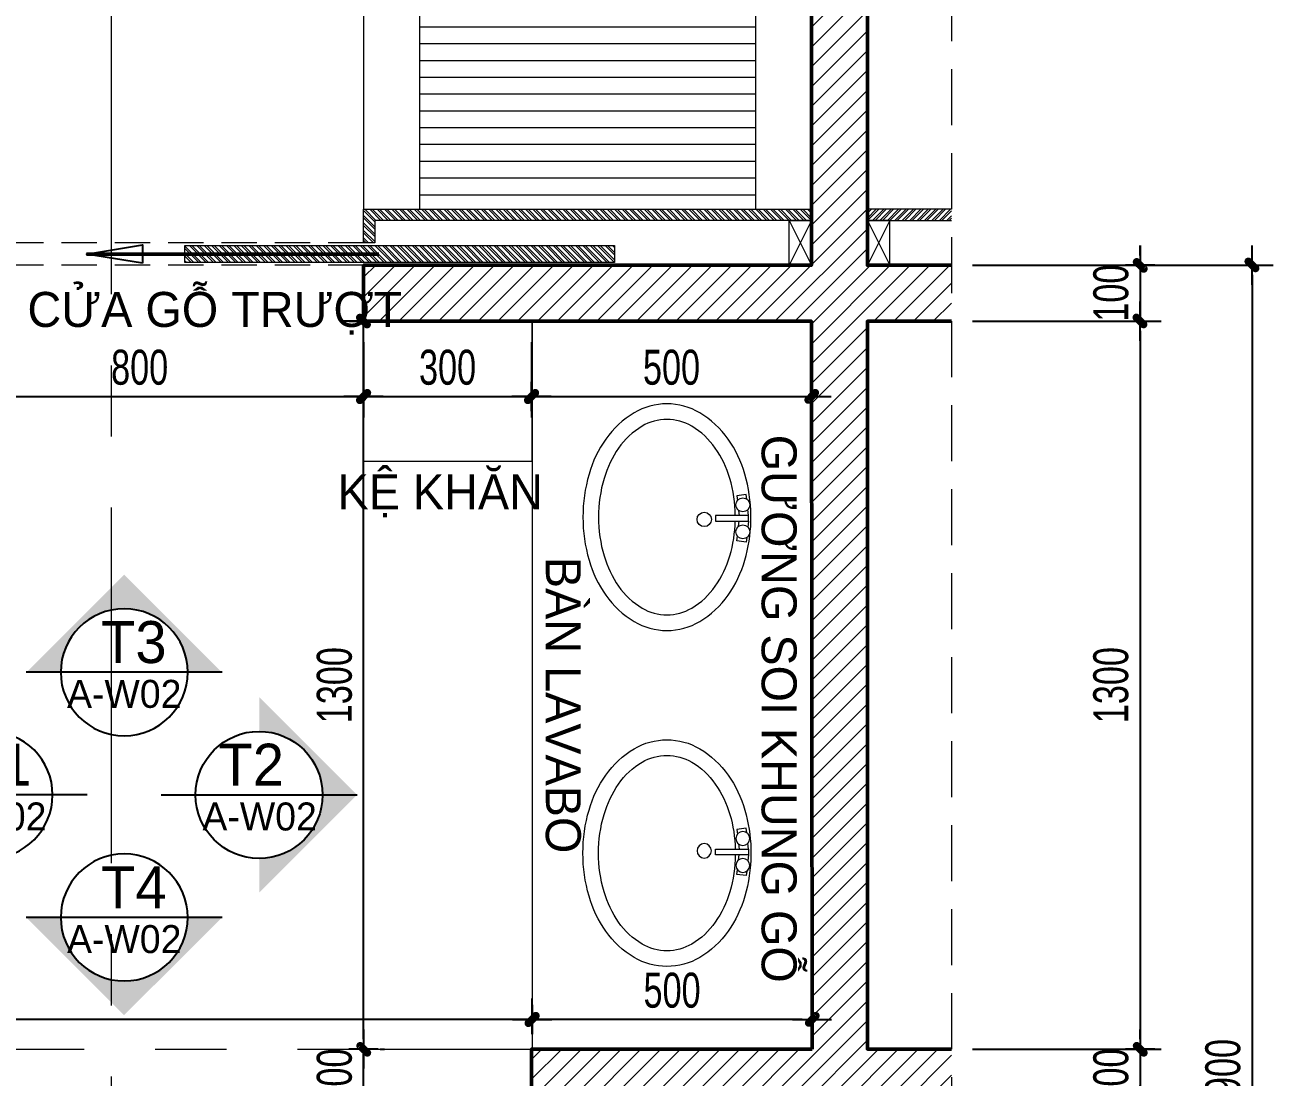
# Model space of a CAD drawing. Header units: inches. Extents: x 88947 to 296847, y 35049 to 161062.
# Drawn here: x 210257 to 212486, y 52364 to 54243 of the extents above; entities that cross this region are included whole.
import ezdxf
from ezdxf.enums import TextEntityAlignment as Align

# ---------------------------------------------------------------- set-up
doc = ezdxf.new("R2010")
doc.units = ezdxf.units.IN
doc.header["$MEASUREMENT"] = 0
doc.header["$PDMODE"] = 1
for name, pattern in [('ACAD_ISO03W100', [30, 12, -18]), ('CENTER', [50.8, 31.75, -6.35, 6.35, -6.35]), ('DASHED', [0.75, 0.5, -0.25]), ('DASHED2', [9.525, 6.35, -3.175])]:
    doc.linetypes.add(name, pattern=pattern)
doc.layers.add('3', color=8, linetype='Continuous')
for name, color, linetype, lineweight in [('A-Dims', 145, 'Continuous', 25), ('A-Text', 30, 'Continuous', 9), ('DIM', 7, 'Continuous', 25), ('HACTH', 8, 'Continuous', 5), ('KHUNG 2', 144, 'Continuous', 18), ('mb$0$CUA', 42, 'Continuous', 20), ('mb$0$HATCH', 69, 'Continuous', 15), ('net dam', 2, 'Continuous', 25), ('TRUC', 252, 'ACAD_ISO03W100', 13), ('TUONG', 4, 'Continuous', 50), ('vdung', 56, 'Continuous', 9)]:
    doc.layers.add(name, color=color, linetype=linetype, lineweight=lineweight)
doc.styles.add('avo', font='VAVON.TTF')
doc.styles.add('AVO-B', font='VAVOB.TTF')
doc.styles.add('FRANKO', font='VFRANKO.TTF')
doc.styles.add('VNI-HELVE-CONDENSE', font='VNARIAL.TTF', dxfattribs={"width": 0.7})
doc.dimstyles.new('TAS-50', dxfattribs={"dimscale": 25, "dimtxt": 2.5, "dimasz": 0.7, "dimexe": 1.5, "dimexo": 1.5, "dimgap": 0.8, "dimtad": 1, "dimdec": 0, "dimzin": 3, "dimdsep": 46, "dimtxsty": 'VNI-HELVE-CONDENSE', "dimblk": 'TICK', "dimcen": 2.5, "dimclrt": 71, "dimazin": 2, "dimtfac": 0.75, "dimtdec": 0, "dimtix": 1, "dimtmove": 2, "dimatfit": 2, "dimldrblk": 'TICK123', "dimfxl": 1.5, "dimtolj": 1, "dimtzin": 0, "dimarcsym": 0})
doc.dimstyles.new('TL100', dxfattribs={"dimscale": 0, "dimtxt": 250, "dimasz": 200, "dimexe": 100, "dimexo": 100, "dimgap": 100, "dimtad": 1, "dimdec": 0, "dimzin": 0, "dimdsep": 46, "dimtxsty": 'VNI-HELVE-CONDENSE', "dimblk": 'ARCHTICK', "dimcen": -6, "dimdle": 10, "dimclrd": 253, "dimclre": 256, "dimclrt": 256, "dimadec": 0, "dimazin": 0, "dimtfac": 0.005, "dimtdec": 0, "dimtix": 1, "dimtmove": 2, "dimatfit": 3, "dimldrblk": 'CLOSEDBLANK', "dimfxl": 1, "dimtolj": 1, "dimtzin": 0, "dimlwd": -1, "dimarcsym": 0})

# ---------------------------------------------------------------- blocks, each defined once
blk = doc.blocks.new('_ArchTick')
at = {"color": 0, "linetype": 'ByBlock', "const_width": 0.15}
blk.add_lwpolyline([(-0.5, -0.5), (0.5, 0.5)], dxfattribs=at)
blk = doc.blocks.new('A$C48347C53')
at = {"layer": 'HACTH'}
h = blk.add_hatch(dxfattribs=at)
h.set_pattern_fill('_USER', color=256, scale=30, style=0, pattern_type=0)
h.set_pattern_definition([(0, (-500, 0), (0, 30), [])])
h.paths.add_polyline_path([(-700.1, 500), (-700.1, 0), (-99.9, 0), (-99.9, 500)])
blk.add_lwpolyline([(-800, 0), (0, 0), (0, 500), (-800, 500)], close=True)
for points in [[(-700.1, 500), (-700.1, 0)], [(-99.9, 500), (-99.9, 0)]]:
    blk.add_lwpolyline(points)
blk = doc.blocks.new('C DDFFG')
for p, q in [((1786522.2, 1255885.8), (1786522.2, 1255963.2)), ((1786522.2, 1255963.2), (1786535, 1255963.2)), ((1786535, 1255963.2), (1786535, 1255885.8)), ((1786473.1, 1255891.7), (1786475.7, 1255913.5)), ((1786483.7, 1255890.4), (1786473.1, 1255891.7)), ((1786475.7, 1255913.5), (1786486.7, 1255912.2)), ((1786510, 1255909.4), (1786522.2, 1255907.9)), ((1786547.3, 1255909.4), (1786535, 1255907.9)), ((1786581.5, 1255913.5), (1786570.5, 1255912.2)), ((1786573.6, 1255890.4), (1786584.2, 1255891.7)), ((1786584.2, 1255891.7), (1786581.5, 1255913.5)), ((1786522.2, 1255885.8), (1786507.8, 1255887.5)), ((1786536.1, 1255880.6), (1786521.8, 1255880.4)), ((1786535, 1255885.8), (1786522.2, 1255885.8)), ((1786535, 1255885.8), (1786549.4, 1255887.5))]:
    blk.add_line(p, q)
at = {"extrusion": (0, 0, -1)}
for centre, major_axis, start_param, end_param in [((1786525.9, 1255911.7), (-256.6, 256.6), 0.503187, 0.785398), ((1786525.9, 1255911.7), (-256.6, -256.6), 2.356194, 2.638405), ((1786502.2, 1255993.2), (-196.6, 196.6), 0.174672, 0.503187), ((1786549.5, 1255993.2), (-196.6, -196.6), 2.638405, 2.96692), ((1786466.1, 1256044.9), (-152, -152), 1.319717, 1.745469), ((1786502.2, 1255993.2), (-170.6, -170.6), 1.745469, 2.073984), ((1786525.9, 1255911.7), (-230.7, 230.7), 0.503187, 0.785398), ((1786525.9, 1255911.7), (-230.7, -230.7), 2.356194, 2.638405), ((1786549.5, 1255993.2), (-170.6, 170.6), 1.067609, 1.396124), ((1786585.7, 1256044.9), (-152, 152), 1.396124, 1.821875), ((1786466.1, 1256044.9), (-126.1, 126.1), -0.251079, 0.174672), ((1786585.7, 1256044.9), (-126.1, -126.1), 2.96692, 3.392672), ((1786410.9, 1256077.5), (-106.7, 106.7), -0.785398, -0.251079), ((1786640.8, 1256077.5), (-106.7, 106.7), 1.821875, 2.356194), ((1786410.9, 1256077.5), (-80.8, 80.8), -0.785398, -0.251079), ((1786640.8, 1256077.5), (-80.8, 80.8), 1.821875, 2.356194), ((1786410.9, 1256077.5), (-106.7, 106.7), -1.319717, -0.785398), ((1786410.9, 1256077.5), (-80.8, -80.8), 0.251079, 0.785398), ((1786640.8, 1256077.5), (-80.8, 80.8), 2.356194, 2.890514), ((1786640.8, 1256077.5), (-106.7, -106.7), 3.926991, 4.46131), ((1786466.1, 1256110.1), (-126.1, 126.1), 4.537717, 4.963468), ((1786585.7, 1256110.1), (-126.1, -126.1), 4.46131, 4.887061), ((1786466.1, 1256110.1), (-152, 152), 4.537717, 4.963468), ((1786531.2, 1255990), (-11.9, 11.9), -0.785398, 5.497787), ((1786585.7, 1256110.1), (-152, -152), 4.46131, 4.887061), ((1786502.2, 1256161.8), (-170.6, 170.6), 4.209202, 4.537717), ((1786549.5, 1256161.8), (-170.6, -170.6), 4.887061, 5.215576), ((1786502.2, 1256161.8), (-196.6, 196.6), 4.209202, 4.537717), ((1786525.9, 1256243.3), (-230.7, -230.7), 5.508997, 5.779998), ((1786525.9, 1256243.3), (-230.7, -230.7), 5.215576, 5.46972), ((1786549.5, 1256161.8), (-196.6, -196.6), 4.887061, 5.215576), ((1786525.9, 1256243.3), (-256.6, -256.6), 5.508997, 5.779998), ((1786497, 1255899.6), (-11.5, -11.5), 0.785398, 7.068583), ((1786525.9, 1256243.3), (-256.6, -256.6), 5.215576, 5.46972), ((1786560.2, 1255899.6), (-11.5, -11.5), 0.785398, 7.068583)]:
    blk.add_ellipse(centre, major_axis=major_axis, ratio=1, start_param=start_param, end_param=end_param, dxfattribs=at)
blk = doc.blocks.new('A$C6A8A57FC')
at = {"layer": '3'}
blk.add_line((0, 486), (1501.9, 486), dxfattribs=at)
blk.add_circle((750.9, 486), 486, dxfattribs=at)
at = {"style": 'avo'}
for tag, height, p in [('LC-A', 240, (735.3, 600.2)), ('A-701', 200, (765.8, 213.3))]:
    blk.add_attdef(tag, text='', height=height, dxfattribs=at).set_placement(p, align=Align.CENTER)
blk = doc.blocks.new('TICK')
at = {"layer": 'A-Dims', "color": 1}
for p, q in [((0, 1.5), (0, -1.5)), ((-2, 0), (2, 0))]:
    blk.add_line(p, q, dxfattribs=at)
at = {"layer": 'A-Dims', "color": 1, "const_width": 0.788}
blk.add_lwpolyline([(-0.33, -0.35), (0.38, 0.38)], dxfattribs=at)
at = {"layer": 'A-Dims', "color": 1, "const_width": 0.394}
for points in [[(0.24, 0.52, -0.414214), (0.52, 0.52, -1)], [(0.52, 0.52, -0.414214), (0.52, 0.24, -1)], [(-0.47, -0.21, 0.414214), (-0.47, -0.49, 1)], [(-0.47, -0.49, 0.414214), (-0.19, -0.49, 1)]]:
    blk.add_lwpolyline(points, format="xyb", dxfattribs=at)
blk = doc.blocks.new('*D4196')
at = {"layer": 'Defpoints', "color": 0}
for p in [(210854.3, 52414.1), (210862, 52414.1), (210854.3, 52314.1)]:
    blk.add_point(p, dxfattribs=at)
at = {"layer": 'DIM', "color": 0, "lineweight": -2}
for p, q in [((210862, 52431.6), (210862, 52449.1)), ((210862, 52314.1), (210862, 52414.1)), ((210891.8, 52414.1), (210899.5, 52414.1)), ((210891.8, 52314.1), (210899.5, 52314.1)), ((210862, 52296.6), (210862, 52279.1))]:
    blk.add_line(p, q, dxfattribs=at)
at = {"layer": 'DIM', "color": 0, "lineweight": -2, "xscale": 17.5, "yscale": 17.5, "zscale": 17.5}
for p, rotation in [((210862, 52414.1), 270), ((210862, 52314.1), 90)]:
    blk.add_blockref('TICK', p, dxfattribs=dict(at, rotation=rotation))
at = {"layer": 'DIM', "color": 71, "insert": (210810.1, 52364.1), "char_height": 62.5, "attachment_point": 5, "rotation": 90, "style": 'VNI-HELVE-CONDENSE'}
blk.add_mtext('\\A1;100', dxfattribs=at)
blk = doc.blocks.new('TICK123')
at = {"layer": 'A-Dims', "color": 1}
blk.add_lwpolyline([(0.05, 0, 0, 0.84, 0), (-2.11, 0, 8.4, 8.4, 0)], format="xyseb", dxfattribs=at)
blk = doc.blocks.new('*D4197')
at = {"layer": 'Defpoints', "color": 0}
for p in [(210862, 53713.9), (211163, 53713.9), (210854.3, 52414.1)]:
    blk.add_point(p, dxfattribs=at)
at = {"layer": 'DIM', "color": 0, "lineweight": -2}
for p, q in [((211125.5, 53713.9), (210824.5, 53713.9)), ((210862, 52431.6), (210862, 53696.4)), ((210891.8, 52414.1), (210899.5, 52414.1))]:
    blk.add_line(p, q, dxfattribs=at)
at = {"layer": 'DIM', "color": 0, "lineweight": -2, "xscale": 17.5, "yscale": 17.5, "zscale": 17.5}
for p, rotation in [((210862, 53713.9), 90), ((210862, 52414.1), 270)]:
    blk.add_blockref('TICK', p, dxfattribs=dict(at, rotation=rotation))
at = {"layer": 'DIM', "color": 71, "insert": (210810.1, 53064), "char_height": 62.5, "attachment_point": 5, "rotation": 90, "style": 'VNI-HELVE-CONDENSE'}
blk.add_mtext('\\A1;1300', dxfattribs=at)
blk = doc.blocks.new('*D4198')
at = {"layer": 'Defpoints', "color": 0}
for p in [(211163, 52466.9), (211163, 52414.1), (211663, 52414.1)]:
    blk.add_point(p, dxfattribs=at)
at = {"layer": 'DIM', "color": 0, "lineweight": -2}
for p, q in [((211163, 52451.6), (211163, 52504.4)), ((211663, 52451.6), (211663, 52504.4)), ((211645.5, 52466.9), (211180.5, 52466.9))]:
    blk.add_line(p, q, dxfattribs=at)
at = {"layer": 'DIM', "color": 0, "lineweight": -2, "xscale": 17.5, "yscale": 17.5, "zscale": 17.5, "rotation": 180}
blk.add_blockref('TICK', (211163, 52466.9), dxfattribs=at)
at = {"layer": 'DIM', "color": 0, "lineweight": -2, "xscale": 17.5, "yscale": 17.5, "zscale": 17.5}
blk.add_blockref('TICK', (211663, 52466.9), dxfattribs=at)
at = {"layer": 'DIM', "color": 71, "insert": (211413, 52518.8), "char_height": 62.5, "attachment_point": 5, "style": 'VNI-HELVE-CONDENSE'}
blk.add_mtext('\\A1;500', dxfattribs=at)
blk = doc.blocks.new('*D4199')
at = {"layer": 'Defpoints', "color": 0, "lineweight": -2}
for p, q in [((211163, 52451.6), (211163, 52504.4)), ((209113, 52476.6), (209113, 52429.4)), ((211145.5, 52466.9), (209130.5, 52466.9))]:
    blk.add_line(p, q, dxfattribs=at)
at = {"layer": 'Defpoints', "color": 0}
for p in [(209113, 52514.1), (209113, 52466.9), (211163, 52414.1)]:
    blk.add_point(p, dxfattribs=at)
at = {"layer": 'Defpoints', "color": 0, "lineweight": -2, "xscale": 17.5, "yscale": 17.5, "zscale": 17.5, "rotation": 180}
blk.add_blockref('TICK', (209113, 52466.9), dxfattribs=at)
at = {"layer": 'Defpoints', "color": 0, "lineweight": -2, "xscale": 17.5, "yscale": 17.5, "zscale": 17.5}
blk.add_blockref('TICK', (211163, 52466.9), dxfattribs=at)
at = {"layer": 'Defpoints', "color": 71, "insert": (210138, 52518.8), "char_height": 62.5, "attachment_point": 5, "style": 'VNI-HELVE-CONDENSE'}
blk.add_mtext('\\A1;2050', dxfattribs=at)
blk = doc.blocks.new('*D4203')
at = {"layer": 'Defpoints', "color": 0, "lineweight": -2}
for p, q in [((210062, 53676.6), (210062, 53542.1)), ((210862, 53676.4), (210862, 53542.1)), ((210079.5, 53579.6), (210844.5, 53579.6))]:
    blk.add_line(p, q, dxfattribs=at)
at = {"layer": 'Defpoints', "color": 0}
for p in [(210062, 53714.1), (210862, 53713.9), (210862, 53579.6)]:
    blk.add_point(p, dxfattribs=at)
at = {"layer": 'Defpoints', "color": 0, "lineweight": -2, "xscale": 17.5, "yscale": 17.5, "zscale": 17.5, "rotation": 180}
blk.add_blockref('TICK', (210062, 53579.6), dxfattribs=at)
at = {"layer": 'Defpoints', "color": 0, "lineweight": -2, "xscale": 17.5, "yscale": 17.5, "zscale": 17.5}
blk.add_blockref('TICK', (210862, 53579.6), dxfattribs=at)
at = {"layer": 'Defpoints', "color": 71, "insert": (210462, 53631.5), "char_height": 62.5, "attachment_point": 5, "style": 'VNI-HELVE-CONDENSE'}
blk.add_mtext('\\A1;800', dxfattribs=at)
blk = doc.blocks.new('*D4204')
at = {"layer": 'Defpoints', "color": 0, "lineweight": -2}
for p, q in [((210862, 53676.4), (210862, 53542.1)), ((211162, 53676.6), (211162, 53542.1)), ((210879.5, 53579.6), (211144.5, 53579.6))]:
    blk.add_line(p, q, dxfattribs=at)
at = {"layer": 'Defpoints', "color": 0}
for p in [(210862, 53713.9), (211162, 53714.1), (211162, 53579.6)]:
    blk.add_point(p, dxfattribs=at)
at = {"layer": 'Defpoints', "color": 0, "lineweight": -2, "xscale": 17.5, "yscale": 17.5, "zscale": 17.5, "rotation": 180}
blk.add_blockref('TICK', (210862, 53579.6), dxfattribs=at)
at = {"layer": 'Defpoints', "color": 0, "lineweight": -2, "xscale": 17.5, "yscale": 17.5, "zscale": 17.5}
blk.add_blockref('TICK', (211162, 53579.6), dxfattribs=at)
at = {"layer": 'Defpoints', "color": 71, "insert": (211012, 53631.5), "char_height": 62.5, "attachment_point": 5, "style": 'VNI-HELVE-CONDENSE'}
blk.add_mtext('\\A1;300', dxfattribs=at)
blk = doc.blocks.new('*D4205')
at = {"layer": 'Defpoints', "color": 0, "lineweight": -2}
for p, q in [((211162, 53676.6), (211162, 53542.1)), ((211662, 53676.6), (211662, 53542.1)), ((211179.5, 53579.6), (211644.5, 53579.6))]:
    blk.add_line(p, q, dxfattribs=at)
at = {"layer": 'Defpoints', "color": 0}
for p in [(211162, 53714.1), (211662, 53714.1), (211662, 53579.6)]:
    blk.add_point(p, dxfattribs=at)
at = {"layer": 'Defpoints', "color": 0, "lineweight": -2, "xscale": 17.5, "yscale": 17.5, "zscale": 17.5, "rotation": 180}
blk.add_blockref('TICK', (211162, 53579.6), dxfattribs=at)
at = {"layer": 'Defpoints', "color": 0, "lineweight": -2, "xscale": 17.5, "yscale": 17.5, "zscale": 17.5}
blk.add_blockref('TICK', (211662, 53579.6), dxfattribs=at)
at = {"layer": 'Defpoints', "color": 71, "insert": (211412, 53631.5), "char_height": 62.5, "attachment_point": 5, "style": 'VNI-HELVE-CONDENSE'}
blk.add_mtext('\\A1;500', dxfattribs=at)
blk = doc.blocks.new('*D4206')
at = {"layer": 'Defpoints', "color": 0}
for p in [(211912, 53814.2), (211912, 53714.1), (212248.9, 53714.1)]:
    blk.add_point(p, dxfattribs=at)
at = {"layer": 'DIM', "color": 0, "lineweight": -2}
for p, q in [((212248.9, 53831.7), (212248.9, 53849.2)), ((211949.5, 53814.2), (212286.4, 53814.2)), ((212248.9, 53814.2), (212248.9, 53714.1)), ((211949.5, 53714.1), (212286.4, 53714.1)), ((212248.9, 53696.6), (212248.9, 53679.1))]:
    blk.add_line(p, q, dxfattribs=at)
at = {"layer": 'DIM', "color": 0, "lineweight": -2, "xscale": 17.5, "yscale": 17.5, "zscale": 17.5}
for p, rotation in [((212248.9, 53814.2), 270), ((212248.9, 53714.1), 90)]:
    blk.add_blockref('TICK', p, dxfattribs=dict(at, rotation=rotation))
at = {"layer": 'DIM', "color": 71, "insert": (212197, 53764.2), "char_height": 62.5, "attachment_point": 5, "rotation": 90, "style": 'VNI-HELVE-CONDENSE'}
blk.add_mtext('\\A1;100', dxfattribs=at)
blk = doc.blocks.new('*D4207')
at = {"layer": 'Defpoints', "color": 0}
for p in [(211912, 53714.1), (211912, 52414.1), (212248.9, 52414.1)]:
    blk.add_point(p, dxfattribs=at)
at = {"layer": 'DIM', "color": 0, "lineweight": -2}
for p, q in [((211949.5, 53714.1), (212286.4, 53714.1)), ((212248.9, 53696.6), (212248.9, 52431.6)), ((211949.5, 52414.1), (212286.4, 52414.1))]:
    blk.add_line(p, q, dxfattribs=at)
at = {"layer": 'DIM', "color": 0, "lineweight": -2, "xscale": 17.5, "yscale": 17.5, "zscale": 17.5}
for p, rotation in [((212248.9, 53714.1), 90), ((212248.9, 52414.1), 270)]:
    blk.add_blockref('TICK', p, dxfattribs=dict(at, rotation=rotation))
at = {"layer": 'DIM', "color": 71, "insert": (212196.9, 53064.1), "char_height": 62.5, "attachment_point": 5, "rotation": 90, "style": 'VNI-HELVE-CONDENSE'}
blk.add_mtext('\\A1;1300', dxfattribs=at)
blk = doc.blocks.new('*D4208')
at = {"layer": 'Defpoints', "color": 0}
for p in [(211912, 52414.1), (211912, 52314.1), (212248.9, 52314.1)]:
    blk.add_point(p, dxfattribs=at)
at = {"layer": 'DIM', "color": 0, "lineweight": -2}
for p, q in [((212248.9, 52431.6), (212248.9, 52449.1)), ((211949.5, 52414.1), (212286.4, 52414.1)), ((212248.9, 52414.1), (212248.9, 52314.1)), ((211949.5, 52314.1), (212286.4, 52314.1)), ((212248.9, 52296.6), (212248.9, 52279.1))]:
    blk.add_line(p, q, dxfattribs=at)
at = {"layer": 'DIM', "color": 0, "lineweight": -2, "xscale": 17.5, "yscale": 17.5, "zscale": 17.5}
for p, rotation in [((212248.9, 52414.1), 270), ((212248.9, 52314.1), 90)]:
    blk.add_blockref('TICK', p, dxfattribs=dict(at, rotation=rotation))
at = {"layer": 'DIM', "color": 71, "insert": (212197, 52364.1), "char_height": 62.5, "attachment_point": 5, "rotation": 90, "style": 'VNI-HELVE-CONDENSE'}
blk.add_mtext('\\A1;100', dxfattribs=at)
blk = doc.blocks.new('*D4211')
at = {"layer": 'Defpoints', "color": 0}
for p in [(211912, 53814.2), (211912, 50914.1), (212448.9, 50914.1)]:
    blk.add_point(p, dxfattribs=at)
at = {"layer": 'DIM', "color": 0, "lineweight": -2}
for p, q in [((211949.5, 53814.2), (212486.4, 53814.2)), ((212448.9, 53796.7), (212448.9, 50931.6)), ((211949.5, 50914.1), (212486.4, 50914.1))]:
    blk.add_line(p, q, dxfattribs=at)
at = {"layer": 'DIM', "color": 0, "lineweight": -2, "xscale": 17.5, "yscale": 17.5, "zscale": 17.5}
for p, rotation in [((212448.9, 53814.2), 90), ((212448.9, 50914.1), 270)]:
    blk.add_blockref('TICK', p, dxfattribs=dict(at, rotation=rotation))
at = {"layer": 'DIM', "color": 71, "insert": (212397, 52364.2), "char_height": 62.5, "attachment_point": 5, "rotation": 90, "style": 'VNI-HELVE-CONDENSE'}
blk.add_mtext('\\A1;2900', dxfattribs=at)

msp = doc.modelspace()

# ---------------------------------------------------------------- hatches: boundary and pattern name
at = {"layer": 'HACTH'}
h = msp.add_hatch(dxfattribs=at)
h.set_pattern_fill('ANSI31', color=256, scale=200, style=0)
h.set_pattern_definition([(45, (210712.034, 50814.128), (-17.67767, 17.67767), [])])
h.paths.add_polyline_path([(211912, 52314.1), (211912, 52414.1), (211762, 52414.1), (211762, 53714.1), (211912, 53714.1), (211912, 53814.1), (211762, 53814.1), (211762, 54614.1), (211662, 54614.1), (211662, 53814.1), (210862, 53814.1), (210862, 53714.1), (211662, 53714.1), (211662, 52414.1), (211662, 52414.1), (211162, 52414.1), (211162, 52314.1), (211662, 52314.1), (211662, 51114.1), (210712, 51114.1), (210712, 50914.1), (211912, 50914.1), (211912, 51114.1), (211762, 51114.1), (211762, 52314.1)])
at = {"layer": 'mb$0$HATCH'}
h = msp.add_hatch(dxfattribs=at)
h.set_pattern_fill('ANSI32', color=256, scale=25, angle=180, style=0)
h.set_pattern_definition([(315, (211662.034, 53854.128), (-6.62913, -6.62913), []), (315, (211666.453, 53854.128), (-6.62913, -6.62913), [])])
h.paths.add_polyline_path([(211662, 53894.1), (210882, 53894.1), (210882, 53854.1), (210862, 53854.1), (210862, 53914.1), (211662, 53914.1)])
h = msp.add_hatch(dxfattribs=at)
h.set_pattern_fill('ANSI32', color=256, scale=25, angle=180, style=0)
h.set_pattern_definition([(225, (211762.034, 53854.128), (6.6291, -6.6291), []), (225, (211757.614, 53854.128), (6.6291, -6.6291), [])])
h.paths.add_polyline_path([(211912, 53894.1), (211912, 53914.1), (211762, 53914.1), (211762, 53894.1)])
h = msp.add_hatch(dxfattribs=at)
h.set_pattern_fill('ANSI32', color=256, scale=25, angle=180, style=0)
h.set_pattern_definition([(315, (-55841.204, 83740.404), (-6.62912607, -6.62912607), []), (315, (-55836.785, 83740.404), (-6.62912607, -6.62912607), [])])
h.paths.add_polyline_path([(211310, 53819.1), (210543, 53819.1), (210543, 53849.1), (211310, 53849.1)])
at = {"layer": 'net dam'}
for points in [[(210434.3, 53261.6), (210259.8, 53087.1), (210321.4, 53087.1, -1), (210547.3, 53087.1), (210608.9, 53087.1)], [(210850, 52868.1), (210675.5, 52693.6), (210675.5, 52755.2, 1), (210675.5, 52981.1), (210675.5, 53042.6)], [(210434.3, 52474.6), (210259.8, 52649.1), (210321.4, 52649.1, 1), (210547.3, 52649.1), (210608.9, 52649.1)]]:
    msp.add_hatch(color=256, dxfattribs=at).paths.add_polyline_path(points)

# ---------------------------------------------------------------- linework, layer by layer
at = {"layer": 'HACTH'}
for points in [[(211622.1, 53894.2), (211662.1, 53814.2)], [(211662.1, 53894.2), (211622.1, 53814.2)], [(211802, 53894.2), (211762, 53814.2)], [(211762, 53894.2), (211802, 53814.2)]]:
    msp.add_lwpolyline(points, dxfattribs=at)
at = {"layer": 'HACTH', "linetype": 'DASHED2', "ltscale": 10}
for points in [[(210862, 53854.1), (210062, 53854.1)], [(210862, 53814.1), (210062, 53814.1)]]:
    msp.add_lwpolyline(points, dxfattribs=at)
at = {"layer": 'KHUNG 2', "linetype": 'DASHED', "ltscale": 200}
msp.add_lwpolyline([(208712, 54614.1), (211912, 54614.1), (211912, 50714.1), (208712, 50714.1)], close=True, dxfattribs=at)
at = {"layer": 'mb$0$CUA'}
for points in [[(211662, 53894.1), (210882, 53894.1), (210882, 53854.1), (210862, 53854.1), (210862, 53914.1), (211662, 53914.1), (211662, 53894.1)], [(211912, 53914.1), (211762, 53914.1), (211762, 53894.1)], [(211762, 53894.1), (211912, 53894.1)]]:
    msp.add_lwpolyline(points, dxfattribs=at)
for points in [[(211622, 53894.1), (211662, 53894.1), (211662, 53814.1), (211622, 53814.1)], [(211802, 53894.1), (211762, 53894.1), (211762, 53814.1), (211802, 53814.1)], [(211310, 53819.1), (210543, 53819.1), (210543, 53849.1), (211310, 53849.1)]]:
    msp.add_lwpolyline(points, close=True, dxfattribs=at)
at = {"layer": 'TRUC', "linetype": 'CENTER', "ltscale": 20}
for points in [[(210412, 50714.1), (210412, 54614.1)], [(208712, 52414.1), (211912, 52414.1)]]:
    msp.add_lwpolyline(points, dxfattribs=at)
at = {"layer": 'TUONG'}
for points in [[(211663, 52414.1), (211662, 53714.1), (210862, 53714.1), (210862, 53814.1), (210962.7, 53814.1), (210962, 53814.1), (211662, 53814.1), (211662, 54614.1)], [(211762, 54614.1), (211762, 53814.1), (211912, 53814.1)], [(211912, 53714.1), (211762, 53714.1), (211762, 52414.1), (211912, 52414.1)], [(211912, 50914.1), (210712, 50914.1), (210712, 51114.1), (211662, 51114.1), (211662, 52314.1), (211162, 52314.1), (211162, 52414.1), (211663, 52414.1)], [(211662, 52414.1), (211662, 52414.1), (211662, 52414.1)]]:
    msp.add_lwpolyline(points, dxfattribs=at)
at = {"layer": 'vdung'}
msp.add_lwpolyline([(211163, 53713.9), (210862, 53713.9), (210862, 53463.9), (211163, 53463.9)], close=True, dxfattribs=at)
at = {"layer": 'vdung', "ltscale": 0.5}
msp.add_lwpolyline([(211663, 53714.1), (211163, 53714.1), (211163, 52414.1), (211663, 52414.1)], close=True, dxfattribs=at)
msp.add_lwpolyline([(211912, 52414.1), (211763, 52414.1), (211763, 53714.1), (211912, 53714.1)], dxfattribs=at)

# ---------------------------------------------------------------- block references
ref = msp.add_blockref('A$C6A8A57FC', (210609.6, 52973.7), dxfattribs=dict(xscale=-0.2333333343267441, yscale=0.2333333324640989, zscale=0.2333333333333334))
ref.add_attrib('LC-A', 'T3', dxfattribs={"height": 75, "style": 'AVO-B'}).set_placement((210451.6, 53103.5), align=Align.CENTER)
ref.add_attrib('A-701', 'A-W02', dxfattribs={"height": 50, "style": 'avo'}).set_placement((210434.5, 53023.5), align=Align.CENTER)
ref = msp.add_blockref('A$C6A8A57FC', (210368.4, 52754.7), dxfattribs=dict(xscale=-0.2333333343267441, yscale=0.2333333324640989, zscale=0.2333333333333334))
ref.add_attrib('LC-A', 'T1', dxfattribs={"height": 75, "style": 'AVO-B'}).set_placement((210210.4, 52884.5), align=Align.CENTER)
ref.add_attrib('A-701', 'A-W02', dxfattribs={"height": 50, "style": 'avo'}).set_placement((210193.4, 52804.5), align=Align.CENTER)
ref = msp.add_blockref('A$C6A8A57FC', (210500.2, 52754.7), dxfattribs=dict(xscale=0.2333333343267441, yscale=0.2333333324640989, zscale=0.2333333333333334))
ref.add_attrib('LC-A', 'T2', dxfattribs={"height": 75, "style": 'AVO-B'}).set_placement((210661.3, 52884.5), align=Align.CENTER)
ref.add_attrib('A-701', 'A-W02', dxfattribs={"height": 50, "style": 'avo'}).set_placement((210676.3, 52804.5), align=Align.CENTER)
ref = msp.add_blockref('A$C6A8A57FC', (210609.6, 52535.7), dxfattribs=dict(xscale=-0.2333333343267441, yscale=0.2333333324640989, zscale=0.2333333333333334))
ref.add_attrib('LC-A', 'T4', dxfattribs={"height": 75, "style": 'AVO-B'}).set_placement((210451.6, 52665.6), align=Align.CENTER)
ref.add_attrib('A-701', 'A-W02', dxfattribs={"height": 50, "style": 'avo'}).set_placement((210434.5, 52585.5), align=Align.CENTER)
at = {"layer": 'vdung'}
msp.add_blockref('A$C48347C53', (211662, 53914.1), dxfattribs=at)
at = {"layer": 'vdung', "ltscale": 0.5, "yscale": 0.7614213197957724, "zscale": 0.7614213197969543, "rotation": 90}
for p, xscale in [((1167808, 1413663), -0.7614213197957724), ((1167808, -1307534.8), 0.7614213197957724)]:
    msp.add_blockref('C DDFFG', p, dxfattribs=dict(at, xscale=xscale))

# ---------------------------------------------------------------- texts
at = {"layer": 'A-Text', "style": 'FRANKO'}
for s, rotation, p in [('CÖÛA GOÃ TRÖÔÏT ', 360, (210261.6, 53735.1)), ('GÖÔNG SOI KHUNG GOÃ', 270, (211604.2, 53511.4)), ('KEÄ KHAÊN', 360, (210815.4, 53409.1)), ('BAØN LAVABO', 270, (211218.7, 53293.2))]:
    msp.add_text(s, height=62.5, rotation=rotation, dxfattribs=at).set_placement(p, align=Align.MIDDLE_LEFT)

# ---------------------------------------------------------------- dimensions: what is measured, and where the dimension line sits
at = {"layer": 'Defpoints'}
for base, p1, p2, picture, middle in [((210862, 53579.6), (210062, 53714.1), (210862, 53713.9), '*D4203', (210462, 53631.5)), ((211162, 53579.6), (210862, 53713.9), (211162, 53714.1), '*D4204', (211012, 53631.5)), ((211662, 53579.6), (211162, 53714.1), (211662, 53714.1), '*D4205', (211412, 53631.5)), ((209113, 52466.9), (211163, 52414.1), (209113, 52514.1), '*D4199', (210138, 52518.8))]:
    dim = msp.add_linear_dim(base=base, p1=p1, p2=p2, dimstyle='TAS-50', dxfattribs=at)
    dim.commit()
    dim.dimension.update_dxf_attribs({"geometry": picture, "text_midpoint": middle})
at = {"layer": 'DIM'}
for base, p1, p2, picture, middle in [((212248.9, 53714.1), (211912, 53814.2), (211912, 53714.1), '*D4206', (212197, 53764.2)), ((212448.9, 50914.1), (211912, 53814.2), (211912, 50914.1), '*D4211', (212397, 52364.2)), ((210862, 53713.9), (210854.3, 52414.1), (211163, 53713.9), '*D4197', (210810.1, 53064)), ((212248.9, 52414.1), (211912, 53714.1), (211912, 52414.1), '*D4207', (212196.9, 53064.1)), ((210862, 52414.1), (210854.3, 52314.1), (210854.3, 52414.1), '*D4196', (210810.1, 52364.1)), ((212248.9, 52314.1), (211912, 52414.1), (211912, 52314.1), '*D4208', (212197, 52364.1))]:
    dim = msp.add_linear_dim(base=base, p1=p1, p2=p2, angle=90, dimstyle='TAS-50', dxfattribs=at)
    dim.commit()
    dim.dimension.update_dxf_attribs({"geometry": picture, "text_midpoint": middle})
dim = msp.add_linear_dim(base=(211163, 52466.9), p1=(211663, 52414.1), p2=(211163, 52414.1), dimstyle='TAS-50', dxfattribs=at)
dim.commit()
dim.dimension.update_dxf_attribs({"geometry": '*D4198', "text_midpoint": (211413, 52518.8)})

# ---------------------------------------------------------------- leaders
at = {"layer": 'TUONG'}
msp.add_leader([(210367.2, 53834.1), (210889.3, 53834.1)], dimstyle='TL100', override={"dimscale": 1, "dimasz": 100, "dimtad": 0}, dxfattribs=at)

doc.saveas('drawing.dxf')
